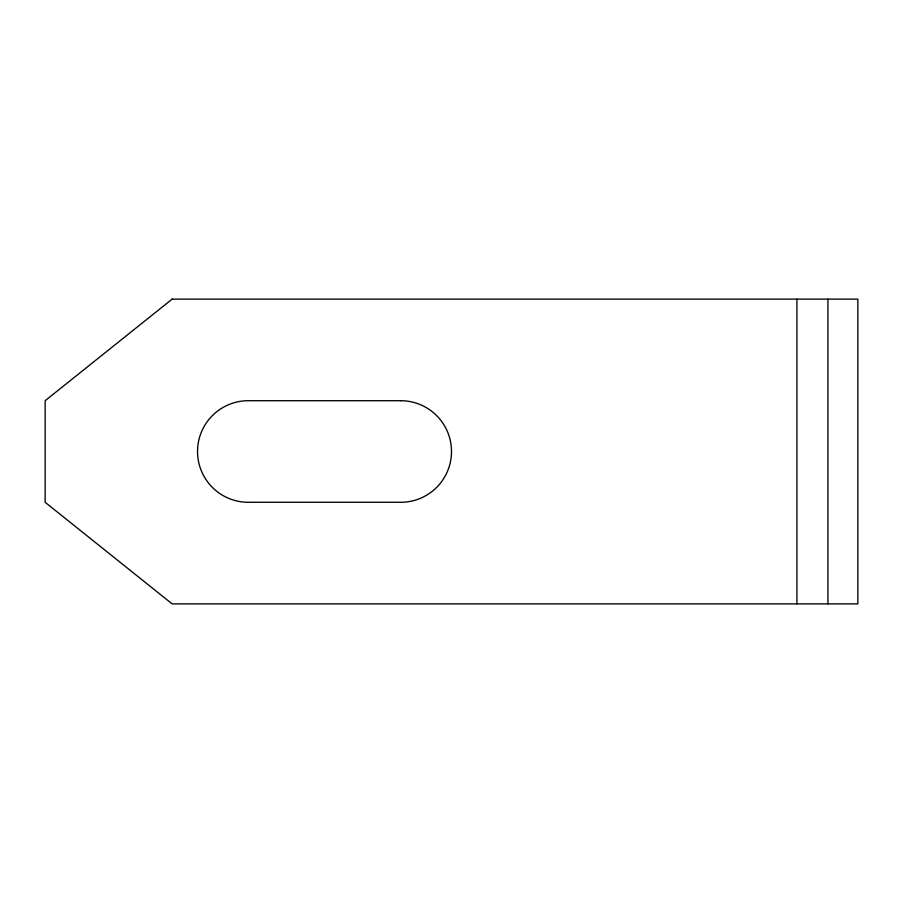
<?xml version="1.0" encoding="UTF-8"?>
<svg xmlns="http://www.w3.org/2000/svg" width="903" height="903" viewBox="0 0 903 903"><rect width="100%" height="100%" fill="white"/><g stroke="black" fill="none" stroke-linecap="round" stroke-linejoin="round"><path stroke-width="1.35" d="M827.938 299.119L827.938 603.881M796.92 299.119L796.92 603.881M172.134 299.119L45.15 400.706L45.15 502.294L172.134 603.881L857.85 603.881L857.85 299.119L172.134 299.119M400.706 400.706L248.325 400.706A50.794 50.794 0 0 0 197.531 451.5A50.794 50.794 0 0 0 248.325 502.294L400.706 502.294A50.794 50.794 0 0 0 451.5 451.5A50.794 50.794 0 0 0 400.706 400.706"/></g></svg>
